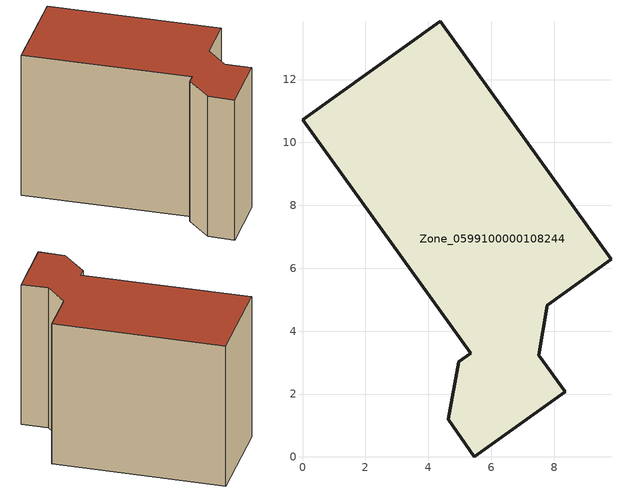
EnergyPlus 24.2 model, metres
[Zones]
Zone_0599100000108244
 floor ground (C_G): 7.78,4.83 7.52,3.24 8.36,2.07 5.47,0 4.64,1.2 4.97,3.02 5.35,3.29 0,10.72 4.38,13.86 9.81,6.28 z0
 wall outside (C_F): 7.52,3.24 7.78,4.83 9.81,6.28 4.38,13.86 0,10.72 5.35,3.29 4.97,3.02 4.64,1.2 5.47,0 8.36,2.07 7.52,3.24 z0:8.32
 roof outside (C_R): 7.78,4.83 9.81,6.28 4.38,13.86 0,10.72 5.35,3.29 4.97,3.02 4.64,1.2 5.47,0 8.36,2.07 7.52,3.24 z8.32
[BUILDING]
Pand.0599100000108244: North Axis=0; Terrain=City; Loads Convergence Tolerance Value=0.04; Temperature Convergence Tolerance Value=0.4; Solar Distribution=FullExterior; Maximum Number of Warmup Days=25; Minimum Number of Warmup Days=1
[Site:Location]
Rotterdam.The.Hague.AP_ZH_NLD Design_Conditions: Latitude=51.96; Longitude=4.45; Time Zone=1; Elevation=-4.5
[SITE:GROUNDTEMPERATURE:BUILDINGSURFACE]
18, 18, 18, 18, 18, 18, 18, 18, 18, 18, 18, 18
[MATERIAL] Thermal Absorptance=0.9; Solar Absorptance=0.7; Visible Absorptance=0.7
Name | Roughness | Thickness | Conductivity | Density | Specific Heat
G.TI.1975-1991 | MediumSmooth | 0.15 | 0.288461 | 540 | 1210
F.TI.1975-1991 | Rough | 0.3 | 0.230769 | 1920 | 840
R.TI.1975-1991 | MediumRough | 0.2 | 0.153846 | 1500 | 1000
[CONSTRUCTION]
C_G: G.TI.1975-1991
C_F: F.TI.1975-1991
C_R: R.TI.1975-1991
[ZONE]
Zone_0599100000108244: Type=1; Multiplier=1; Ceiling Height=Autocalculate; Volume=Autocalculate; Floor Area=autocalculate; Part of Total Floor Area=Yes
[ZONEINFILTRATION:DESIGNFLOWRATE]
Infil_Zone_0599100000108244: Zone or ZoneList or Space or SpaceList=Zone_0599100000108244; Schedule=AlwaysOn; Design Flow Rate Calculation Method=Flow/Area; Flow Rate per Floor Area=0.003; Constant Term Coefficient=1; Temperature Term Coefficient=0; Velocity Term Coefficient=0; Velocity Squared Term Coefficient=0
[HVACTEMPLATE:ZONE:IDEALLOADSAIRSYSTEM]
Zone_0599100000108244: Maximum Heating Supply Air Temperature=50; Minimum Cooling Supply Air Temperature=13; Maximum Heating Supply Air Humidity Ratio=0.0156; Minimum Cooling Supply Air Humidity Ratio=0.0077; Heating Limit=NoLimit; Cooling Limit=NoLimit; Dehumidification Control Type=ConstantSensibleHeatRatio; Cooling Sensible Heat Ratio=0.7; Dehumidification Setpoint=60; Humidification Control Type=None; Humidification Setpoint=30; Outdoor Air Method=None; Outdoor Air Flow Rate per Person=0.00944; Outdoor Air Flow Rate per Zone Floor Area=0; Outdoor Air Flow Rate per Zone=0; Demand Controlled Ventilation Type=None; Outdoor Air Economizer Type=NoEconomizer; Heat Recovery Type=None; Sensible Heat Recovery Effectiveness=0.7; Latent Heat Recovery Effectiveness=0.65
[ZONECONTROL:THERMOSTAT]
ThermostatControl_Zone_0599100000108244: Zone or ZoneList=Zone_0599100000108244; Control Type Schedule=DualSetpointControlType; Control 1=Thermostat_Zone_0599100000108244; Temperature Difference Between Cutout And Setpoint=0
[THERMOSTATSETPOINT:DUALSETPOINT]
Thermostat_Zone_0599100000108244: Heating Setpoint Temperature Schedule=HeatingSetpoint_Zone_0599100000108244; Cooling Setpoint Temperature Schedule=CoolingSetpoint_Zone_0599100000108244
[SCHEDULE:COMPACT]
HeatingSetpoint_Zone_0599100000108244: Through: 12/31, For: AllDays, Until: 24:00, 21
CoolingSetpoint_Zone_0599100000108244: Through: 12/31, For: AllDays, Until: 24:00, 24
DualSetpointControlType: Through: 12/31, For: AllDays, Until: 24:00, 4
AlwaysOn: Through: 12/31, For: AllDays, Until: 24:00, 1
